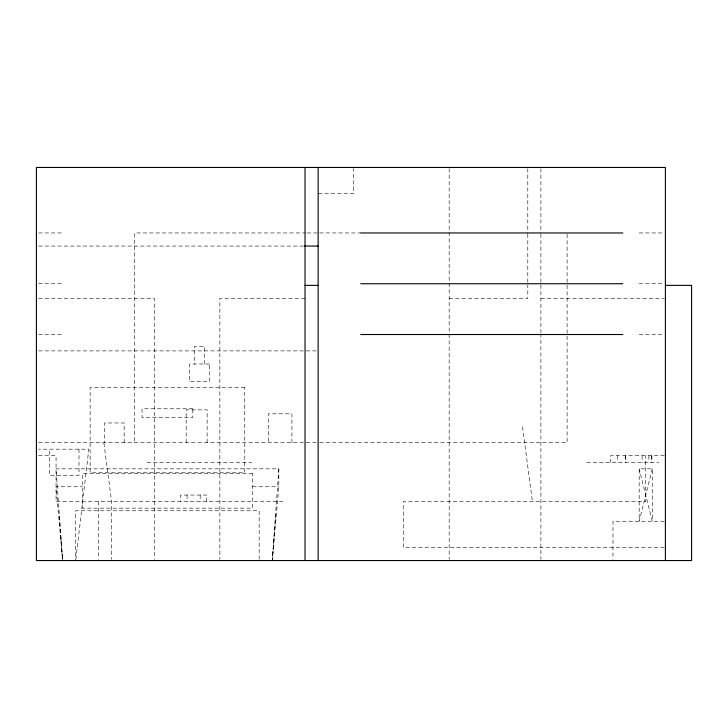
<?xml version="1.0" encoding="UTF-8"?>
<svg xmlns="http://www.w3.org/2000/svg" width="728" height="728" viewBox="0 0 728 728"><rect width="100%" height="100%" fill="white"/><g stroke="black" fill="none" stroke-linecap="round" stroke-linejoin="round"><path stroke-width="0.55" stroke-dasharray="3.64 2.73" d="M278.824 468.832L272.354 559.432L278.824 486.759L278.824 468.832L56.056 468.832L62.526 559.432L56.056 486.759L82.264 486.759M275.748 514.696L272.272 560.56L274.11 537.628M75.849 559.432L88.816 449.176L38.63 449.176M652.288 468.832L639.184 521.248L639.184 468.832L652.288 468.832L652.288 521.248L639.184 468.832M318.391 193.648L353.59 193.648L353.59 168.532M38.584 232.96L62.608 232.96M306.06 232.96L134.68 232.96L134.68 442.624M307.198 232.96L318.546 232.96M319.683 232.96L360.542 232.96M639.184 232.96L664.3 232.96M38.639 246.064L304.504 246.064M38.584 283.738L62.608 283.738M639.184 283.738L664.3 283.738M38.666 298.48L154.336 298.48L154.336 559.423M305.032 298.48L219.856 298.48L219.856 559.423M449.176 298.48L527.8 298.48L527.8 284.921M540.904 298.48L664.273 298.48M38.584 334.516L62.608 334.516M639.184 334.516L664.3 334.516M38.666 350.896L316.999 350.896M38.657 442.624L318.546 442.624M319.683 442.624L567.112 442.624L567.112 232.96M38.584 455.728L56.056 455.728L56.056 501.592L283.656 501.592M664.3 455.728L610.474 455.728L610.474 462.28M146.992 462.28L251.824 462.28M586.768 462.28L658.84 462.28M252.616 486.759L278.824 486.759M664.273 521.248L612.976 521.248L612.976 559.468M664.264 547.456L403.312 547.456L403.312 501.592L645.736 501.592L645.736 455.728M522.549 426.899L532.359 501.355M103.922 443.125L111.612 501.592L111.621 559.423M60.77 537.628L62.608 560.56L59.132 514.696M651.851 455.728L651.851 462.28M651.733 455.728L651.733 462.28M648.894 455.728L648.894 462.28M642.114 455.728L642.114 462.28M625.643 455.728L625.643 462.28M625.525 455.728L625.525 462.28M617.253 455.728L617.253 462.28M540.904 168.568L540.904 232.96M540.904 234.088L540.904 283.793M540.904 284.921L540.904 332.514M540.904 333.651L540.904 559.423M527.8 168.568L527.8 232.96M527.8 234.088L527.8 283.793M449.176 168.568L449.176 559.423M291.928 442.624L291.928 413.795L268.341 413.795L268.341 442.624M259.168 559.432L259.168 510.765L75.712 510.765L75.712 559.432M207.134 442.624L207.134 409.864L186.168 409.864L186.168 442.624M206.743 501.592L206.743 495.04L180.535 495.04L180.535 501.592M204.441 364L204.441 346.255L194.685 346.255L194.685 364M200.191 495.04L200.191 501.592M187.087 495.04L187.087 501.592M124.151 442.624L124.151 422.968L104.495 422.968L104.495 442.624M98.517 501.592L98.517 559.423M78.988 449.176L78.988 475.384L49.504 475.384L49.504 449.176M209.4 364L189.726 364L189.726 381.745L209.4 381.745L209.4 364M244.754 387.587L90.126 387.587L90.126 472.763L244.754 472.763L244.754 387.587M192.838 408.763L142.06 408.763L142.06 417.499L192.838 417.499L192.838 408.763M252.616 473.455L82.264 473.455L82.264 508.144L252.616 508.144L252.616 473.455"/><path stroke-width="1.09" d="M360.724 232.96L622.804 232.96M304.504 246.064L318.136 246.064M360.724 283.738L622.804 283.738M305.032 285.376L318.136 285.376M665.392 285.376L691.6 285.376L691.6 560.56L36.4 560.56L36.4 167.44L665.392 167.44L665.392 560.56M360.724 334.516L622.804 334.516M318.136 167.44L318.136 560.56M305.032 167.44L305.032 560.56"/></g></svg>
